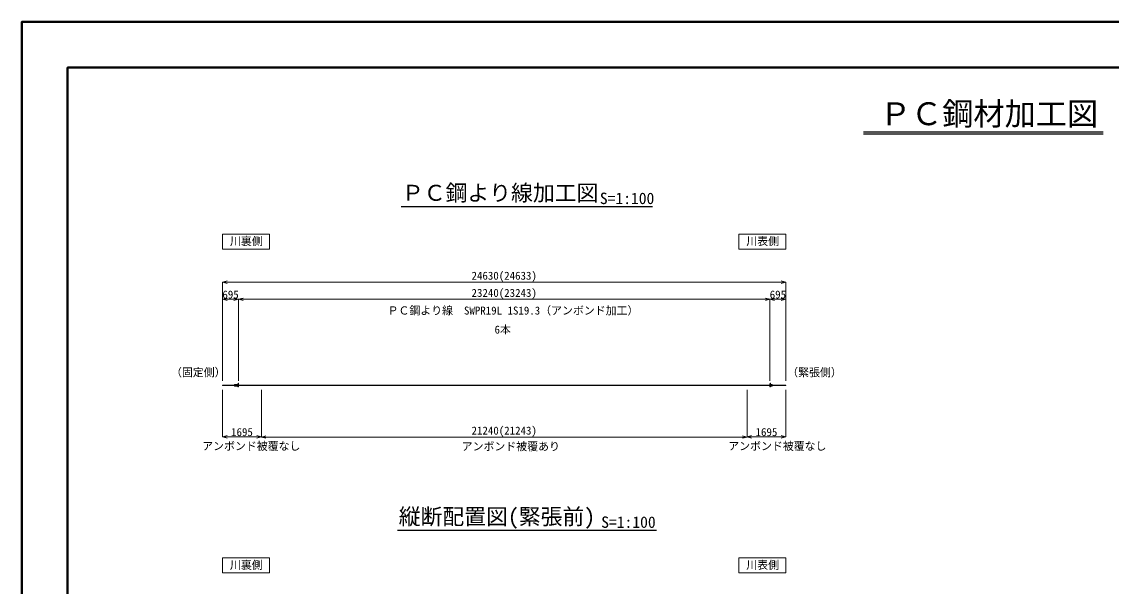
# Model space of a CAD drawing. Header units: millimetres. Extents: x 0 to 84100, y 0 to 59400.
# Drawn here: x 0 to 47731, y 34653 to 59400 of the extents above; entities that cross this region are included whole.
import ezdxf
from ezdxf.enums import TextEntityAlignment as Align

# ---------------------------------------------------------------- set-up
doc = ezdxf.new("R2010")
doc.units = ezdxf.units.MM
doc.header["$LTSCALE"] = 100
doc.header["$PDMODE"] = 3
doc.header["$PDSIZE"] = -2
doc.linetypes.add('HIDDEN2', pattern=[4.7625, 3.175, -1.5875])
doc.layers.get('0').update_dxf_attribs({"lineweight": 9})
doc.layers.add('0タイトル', color=7, linetype='Continuous')
for name, color, linetype, lineweight in [('0寸法', 7, 'Continuous', 5), ('0文字', 41, 'Continuous', 5), ('3PC定着具', 150, 'Continuous', 13), ('3PC鋼材', 60, 'Continuous', 25), ('D-TTL', 2, 'Continuous', 50)]:
    doc.layers.add(name, color=color, linetype=linetype, lineweight=lineweight)
doc.layers.add('D-WORK作業ﾚｲﾔ', color=9, linetype='Continuous', lineweight=5, plot=False)
doc.styles.add('寸法文字', font='MS Gothic.ttf')
doc.styles.add('文字', font='MS Gothic.ttf')
doc.dimstyles.new('1／100', dxfattribs={"dimscale": 100, "dimtxt": 3.5, "dimasz": 2, "dimexe": 0, "dimexo": 2, "dimgap": 0.3, "dimtad": 1, "dimdec": 0, "dimzin": 1, "dimdsep": 46, "dimtxsty": '寸法文字', "dimblk": 'OPEN30', "dimcen": 2.5, "dimclrd": 256, "dimclre": 256, "dimclrt": 256, "dimadec": 0, "dimazin": 0, "dimtfac": 1, "dimtdec": 0, "dimtmove": 0, "dimatfit": 3, "dimldrblk": 'OPEN30', "dimfxl": 1, "dimlwd": -1, "dimlwe": -1, "dimarcsym": 0})

# ---------------------------------------------------------------- blocks, each defined once
blk = doc.blocks.new('_Open30')
at = {"color": 0, "linetype": 'ByBlock', "lineweight": -2}
for p, q in [((-1, 0.27), (0, 0)), ((0, 0), (-1, -0.27)), ((0, 0), (-1, 0))]:
    blk.add_line(p, q, dxfattribs=at)
blk = doc.blocks.new('*D11')
at = {"layer": '0寸法', "transparency": 16777216}
for p, q in [((8782, 43726), (8782, 47276)), ((8982, 47276), (9277, 47276)), ((9477, 43726), (9477, 47276))]:
    blk.add_line(p, q, dxfattribs=at)
at = {"layer": 'Defpoints', "color": 0, "transparency": 16777216}
for p in [(9477, 47276), (8782, 43526), (9477, 43526)]:
    blk.add_point(p, dxfattribs=at)
at = {"layer": '0寸法', "transparency": 16777216, "xscale": 200, "yscale": 200, "zscale": 200, "rotation": 180}
blk.add_blockref('_Open30', (8782, 47276), dxfattribs=at)
at = {"layer": '0寸法', "transparency": 16777216, "xscale": 200, "yscale": 200, "zscale": 200}
blk.add_blockref('_Open30', (9477, 47276), dxfattribs=at)
at = {"layer": '0寸法', "transparency": 16777216, "insert": (9129, 47481), "char_height": 350, "attachment_point": 5, "style": '寸法文字'}
blk.add_mtext('695', dxfattribs=at)
blk = doc.blocks.new('*D12')
at = {"layer": '0寸法', "transparency": 16777216}
for p, q in [((32720, 43716), (32720, 47276)), ((32920, 47276), (33215, 47276)), ((33415, 43716), (33415, 47276))]:
    blk.add_line(p, q, dxfattribs=at)
at = {"layer": 'Defpoints', "color": 0, "transparency": 16777216}
for p in [(33415, 47276), (32720, 43516), (33415, 43516)]:
    blk.add_point(p, dxfattribs=at)
at = {"layer": '0寸法', "transparency": 16777216, "xscale": 200, "yscale": 200, "zscale": 200, "rotation": 180}
blk.add_blockref('_Open30', (32720, 47276), dxfattribs=at)
at = {"layer": '0寸法', "transparency": 16777216, "xscale": 200, "yscale": 200, "zscale": 200}
blk.add_blockref('_Open30', (33415, 47276), dxfattribs=at)
at = {"layer": '0寸法', "transparency": 16777216, "insert": (33067, 47481), "char_height": 350, "attachment_point": 5, "style": '寸法文字'}
blk.add_mtext('695', dxfattribs=at)
blk = doc.blocks.new('*D10')
at = {"layer": '0寸法', "transparency": 16777216}
for p, q in [((9477, 43716), (9477, 47276)), ((9677, 47276), (32520, 47276)), ((32720, 43716), (32720, 47276))]:
    blk.add_line(p, q, dxfattribs=at)
at = {"layer": 'Defpoints', "color": 0, "transparency": 16777216}
for p in [(32720, 47276), (9477, 43516), (32720, 43516)]:
    blk.add_point(p, dxfattribs=at)
at = {"layer": '0寸法', "transparency": 16777216, "xscale": 200, "yscale": 200, "zscale": 200, "rotation": 180}
blk.add_blockref('_Open30', (9477, 47276), dxfattribs=at)
at = {"layer": '0寸法', "transparency": 16777216, "xscale": 200, "yscale": 200, "zscale": 200}
blk.add_blockref('_Open30', (32720, 47276), dxfattribs=at)
at = {"layer": '0寸法', "transparency": 16777216, "insert": (21098, 47510), "char_height": 350, "attachment_point": 5, "style": '寸法文字'}
blk.add_mtext('23240(23243)', dxfattribs=at)
blk = doc.blocks.new('*D6')
at = {"layer": '0寸法', "transparency": 16777216}
for p, q in [((8782, 43716), (8782, 48026)), ((33215, 48026), (8982, 48026)), ((33415, 43726), (33415, 48026))]:
    blk.add_line(p, q, dxfattribs=at)
at = {"layer": 'Defpoints', "color": 0, "transparency": 16777216}
for p in [(8782, 48026), (8782, 43516), (33415, 43526)]:
    blk.add_point(p, dxfattribs=at)
at = {"layer": '0寸法', "transparency": 16777216, "xscale": 200, "yscale": 200, "zscale": 200, "rotation": 180}
blk.add_blockref('_Open30', (8782, 48026), dxfattribs=at)
at = {"layer": '0寸法', "transparency": 16777216, "xscale": 200, "yscale": 200, "zscale": 200}
blk.add_blockref('_Open30', (33415, 48026), dxfattribs=at)
at = {"layer": '0寸法', "transparency": 16777216, "insert": (21098, 48260), "char_height": 350, "attachment_point": 5, "style": '寸法文字'}
blk.add_mtext('24630(24633)', dxfattribs=at)
blk = doc.blocks.new('*D7')
at = {"layer": '0寸法', "transparency": 16777216}
for p, q in [((8782, 43316), (8782, 41266)), ((10477, 43316), (10477, 41266)), ((8982, 41266), (10277, 41266))]:
    blk.add_line(p, q, dxfattribs=at)
at = {"layer": 'Defpoints', "color": 0, "transparency": 16777216}
for p in [(8782, 43516), (10477, 43516), (10477, 41266)]:
    blk.add_point(p, dxfattribs=at)
at = {"layer": '0寸法', "transparency": 16777216, "xscale": 200, "yscale": 200, "zscale": 200, "rotation": 180}
blk.add_blockref('_Open30', (8782, 41266), dxfattribs=at)
at = {"layer": '0寸法', "transparency": 16777216, "xscale": 200, "yscale": 200, "zscale": 200}
blk.add_blockref('_Open30', (10477, 41266), dxfattribs=at)
at = {"layer": '0寸法', "transparency": 16777216, "insert": (9629, 41471), "char_height": 350, "attachment_point": 5, "style": '寸法文字'}
blk.add_mtext('1695', dxfattribs=at)
blk = doc.blocks.new('*D8')
at = {"layer": '0寸法', "transparency": 16777216}
for p, q in [((31720, 43316), (31720, 41266)), ((33415, 43316), (33415, 41266)), ((33215, 41266), (31920, 41266))]:
    blk.add_line(p, q, dxfattribs=at)
at = {"layer": 'Defpoints', "color": 0, "transparency": 16777216}
for p in [(31720, 43516), (33415, 43516), (31720, 41266)]:
    blk.add_point(p, dxfattribs=at)
at = {"layer": '0寸法', "transparency": 16777216, "xscale": 200, "yscale": 200, "zscale": 200, "rotation": 180}
blk.add_blockref('_Open30', (31720, 41266), dxfattribs=at)
at = {"layer": '0寸法', "transparency": 16777216, "xscale": 200, "yscale": 200, "zscale": 200}
blk.add_blockref('_Open30', (33415, 41266), dxfattribs=at)
at = {"layer": '0寸法', "transparency": 16777216, "insert": (32567, 41471), "char_height": 350, "attachment_point": 5, "style": '寸法文字'}
blk.add_mtext('1695', dxfattribs=at)
blk = doc.blocks.new('*D9')
at = {"layer": '0寸法', "transparency": 16777216}
for p, q in [((10477, 43316), (10477, 41257)), ((31720, 43316), (31720, 41257)), ((10677, 41257), (31520, 41257))]:
    blk.add_line(p, q, dxfattribs=at)
at = {"layer": 'Defpoints', "color": 0, "transparency": 16777216}
for p in [(10477, 43516), (31720, 43516), (31720, 41257)]:
    blk.add_point(p, dxfattribs=at)
at = {"layer": '0寸法', "transparency": 16777216, "xscale": 200, "yscale": 200, "zscale": 200, "rotation": 180}
blk.add_blockref('_Open30', (10477, 41257), dxfattribs=at)
at = {"layer": '0寸法', "transparency": 16777216, "xscale": 200, "yscale": 200, "zscale": 200}
blk.add_blockref('_Open30', (31720, 41257), dxfattribs=at)
at = {"layer": '0寸法', "transparency": 16777216, "insert": (21098, 41491), "char_height": 350, "attachment_point": 5, "style": '寸法文字'}
blk.add_mtext('21240(21243)', dxfattribs=at)

msp = doc.modelspace()

# ---------------------------------------------------------------- linework, layer by layer
at = {"layer": '0タイトル'}
for p, q in [((36805.67, 54600), (47294.33, 54600)), ((36805.67, 54500), (47294.33, 54500)), ((16595.74, 51334.55), (27587.84, 51334.55)), ((16430.2, 37188.27), (27753.37, 37188.27))]:
    msp.add_line(p, q, dxfattribs=at)
at = {"layer": '0文字'}
for points in [[(8781.79, 50117.97), (10830.96, 50117.97), (10830.96, 49471.48), (8781.79, 49471.48)], [(31365.62, 50117.97), (33414.79, 50117.97), (33414.79, 49471.48), (31365.62, 49471.48)], [(8781.79, 35971.7), (10830.96, 35971.7), (10830.96, 35325.21), (8781.79, 35325.21)], [(31365.62, 35971.7), (33414.79, 35971.7), (33414.79, 35325.21), (31365.62, 35325.21)]]:
    msp.add_lwpolyline(points, close=True, dxfattribs=at)
at = {"layer": '3PC定着具'}
for p, q in [((9303.79, 43548.97), (9303.79, 43483.97)), ((9451.79, 43548.97), (9303.79, 43548.97)), ((9324.04, 43528.23), (9303.79, 43528.23)), ((9324.04, 43504.72), (9303.79, 43504.72)), ((9303.79, 43483.97), (9451.79, 43483.97)), ((9319.93, 43548.97), (9319.93, 43543.62)), ((9384.34, 43543.62), (9319.93, 43543.62)), ((9319.93, 43483.97), (9319.93, 43489.33)), ((9384.34, 43489.33), (9319.93, 43489.33)), ((9324.04, 43532.91), (9324.04, 43500.03)), ((9324.04, 43532.91), (9332.26, 43532.91)), ((9324.04, 43500.03), (9332.26, 43500.03)), ((9328.44, 43502.58), (9328.44, 43530.98)), ((9328.44, 43530.98), (9337.41, 43503.02)), ((9332.26, 43543.62), (9332.26, 43489.33)), ((9337.41, 43503.02), (9339.17, 43529.66)), ((9339.17, 43529.66), (9345.5, 43504.93)), ((9345.5, 43504.93), (9349.76, 43529.81)), ((9349.76, 43529.81), (9355.06, 43507.29)), ((9355.06, 43507.29), (9359.18, 43525.98)), ((9359.18, 43525.98), (9363.74, 43507.44)), ((9363.74, 43507.44), (9366.24, 43526.13)), ((9366.24, 43526.13), (9369.67, 43508.32)), ((9369.67, 43508.32), (9372.17, 43527.01)), ((9372.17, 43527.01), (9375.61, 43509.2)), ((9375.61, 43509.2), (9375.61, 43524.51)), ((9377.79, 43483.97), (9377.79, 43548.97)), ((9446.01, 43530.04), (9377.79, 43540.74)), ((9377.79, 43528.23), (9451.79, 43528.23)), ((9377.79, 43504.72), (9451.79, 43504.72)), ((9446.01, 43502.91), (9377.79, 43492.2)), ((9384.34, 43539.71), (9384.34, 43543.62)), ((9384.34, 43493.23), (9384.34, 43489.33)), ((9451.79, 43530.04), (9446.01, 43530.04)), ((9446.01, 43502.91), (9446.01, 43530.04)), ((9451.79, 43502.91), (9446.01, 43502.91)), ((9451.79, 43576.47), (9476.79, 43576.47)), ((9451.79, 43576.47), (9451.79, 43456.47)), ((9451.79, 43456.47), (9476.79, 43456.47)), ((9456.34, 43576.47), (9456.34, 43606.31)), ((9472.24, 43606.31), (9456.34, 43606.31)), ((9472.24, 43576.47), (9472.24, 43606.31)), ((9476.79, 43576.47), (9476.79, 43456.47)), ((32744.79, 43576.47), (32719.79, 43576.47)), ((32719.79, 43576.47), (32719.79, 43456.47)), ((32744.79, 43456.47), (32719.79, 43456.47)), ((32724.34, 43576.47), (32724.34, 43606.31)), ((32724.34, 43606.31), (32740.24, 43606.31)), ((32740.24, 43576.47), (32740.24, 43606.31)), ((32744.79, 43576.47), (32744.79, 43456.47)), ((32814.79, 43548.97), (32744.79, 43548.97)), ((32744.79, 43545.36), (32760.46, 43532.31)), ((32744.79, 43529.81), (32814.79, 43540.97)), ((32814.79, 43491.97), (32744.79, 43503.14)), ((32744.79, 43495.72), (32758.89, 43483.97)), ((32744.79, 43483.97), (32814.79, 43483.97)), ((32754.93, 43501.52), (32775.99, 43483.97)), ((32757.56, 43548.97), (32774.81, 43534.6)), ((32774.66, 43548.97), (32789.69, 43536.97)), ((32776, 43498.16), (32793.35, 43483.97)), ((32791.77, 43548.97), (32804.66, 43539.36)), ((32795.76, 43495.01), (32810.45, 43483.97)), ((32808.87, 43548.97), (32814.79, 43545.56)), ((32814.79, 43483.97), (32814.79, 43548.97))]:
    msp.add_line(p, q, dxfattribs=at)
at = {"layer": '3PC定着具', "linetype": 'HIDDEN2'}
for p, q in [((9451.79, 43527.97), (9464.29, 43527.97)), ((9451.79, 43504.97), (9464.29, 43504.97)), ((9456.34, 43527.97), (9456.34, 43576.47)), ((9464.29, 43527.97), (9476.79, 43540.47)), ((9464.29, 43504.97), (9476.79, 43492.47)), ((9472.24, 43536.43), (9472.24, 43576.47)), ((32732.29, 43527.97), (32719.79, 43540.47)), ((32732.29, 43504.97), (32719.79, 43492.47)), ((32724.34, 43536.43), (32724.34, 43576.47)), ((32744.79, 43527.97), (32732.29, 43527.97)), ((32744.79, 43504.97), (32732.29, 43504.97)), ((32740.24, 43527.97), (32740.24, 43576.47))]:
    msp.add_line(p, q, dxfattribs=at)
at = {"layer": '3PC定着具'}
for centre in [(9384.13, 43537.11), (9384.13, 43495.83)]:
    msp.add_circle(centre, 2.47, dxfattribs=at)
at = {"layer": '3PC鋼材', "lineweight": 9}
msp.add_lwpolyline([(8781.79, 43506.82), (33414.79, 43506.82), (33414.79, 43526.12), (8781.79, 43526.12)], close=True, dxfattribs=at)
at = {"layer": 'D-TTL'}
for points in [[(0, 0), (84100, 0), (84100, 59400), (0, 59400)], [(2000, 2000), (82100, 2000), (82100, 57400), (2000, 57400)]]:
    msp.add_lwpolyline(points, close=True, dxfattribs=at)
at = {"layer": 'D-WORK作業ﾚｲﾔ'}
msp.add_line((33414.79, 43516.47), (8781.79, 43516.47), dxfattribs=at)

# ---------------------------------------------------------------- texts
at = {"layer": '0タイトル', "style": '寸法文字'}
for s, height, p in [('ＰＣ鋼材加工図', 1000, (37526.18, 54883.34)), ('S=1:100', 500, (25281.66, 51436.45)), ('S=1:100', 500, (25341.17, 37287.14))]:
    msp.add_text(s, height=height, dxfattribs=at).set_placement(p)
for s, p in [('ＰＣ鋼より線加工図', (20920.31, 51368.52)), ('縦断配置図(緊張前)', (20779.21, 37222.25))]:
    msp.add_text(s, height=700, dxfattribs=at).set_placement(p, align=Align.BOTTOM_CENTER)
at = {"layer": '0文字', "style": '寸法文字'}
for s, p in [('川裏側', (9103.13, 49637.01)), ('川表側', (31686.96, 49637.01)), ('（固定側）', (6522.97, 43907.36)), ('（緊張側）', (33474.27, 43907.36)), ('川裏側', (9103.13, 35490.74)), ('川表側', (31686.96, 35490.74))]:
    msp.add_text(s, height=350, dxfattribs=at).set_placement(p)
at = {"layer": '0文字'}
for s, style, p in [('ＰＣ鋼より線\u3000SWPR19L 1S19.3（アンボンド加工）', '寸法文字', (21481.75, 46608.28)), ('6本', '文字', (21032.51, 45776.97))]:
    msp.add_text(s, height=350, dxfattribs=dict(at, style=style)).set_placement(p, align=Align.CENTER)
at = {"layer": '0文字', "char_height": 350, "attachment_point": 7, "style": '寸法文字'}
for s, insert in [('アンボンド被覆なし', (7889.01, 40645.42)), ('アンボンド被覆あり', (19237.51, 40630.47)), ('アンボンド被覆なし', (30896.18, 40645.42))]:
    msp.add_mtext(s, dxfattribs=dict(at, insert=insert))

# ---------------------------------------------------------------- dimensions: what is measured, and where the dimension line sits
at = {"layer": '0寸法'}
for base, p1, p2, text, picture, middle in [((8781.79, 48026.12), (33414.79, 43526.12), (8781.79, 43516.47), '24630(<>)', '*D6', (21098.29, 48260.44)), ((32719.79, 47276.12), (9476.79, 43516.47), (32719.79, 43516.47), '23240(<>)', '*D10', (21098.29, 47510.44)), ((31719.79, 41256.82), (10476.79, 43516.47), (31719.79, 43516.47), '21240(<>)', '*D9', (21098.29, 41491.14))]:
    dim = msp.add_linear_dim(base=base, p1=p1, p2=p2, text=text, dimstyle='1／100', override={"dimfxl": 0.5}, dxfattribs=at)
    dim.commit()
    dim.dimension.update_dxf_attribs({"geometry": picture, "text_midpoint": middle})
for base, p1, p2, picture, middle in [((9476.79, 47276.12), (8781.79, 43526.12), (9476.79, 43526.12), '*D11', (9129.29, 47481.12)), ((33414.79, 47276.12), (32719.79, 43516.47), (33414.79, 43516.47), '*D12', (33067.29, 47481.12)), ((10476.79, 41266.47), (8781.79, 43516.47), (10476.79, 43516.47), '*D7', (9629.29, 41471.47)), ((31719.79, 41266.47), (33414.79, 43516.47), (31719.79, 43516.47), '*D8', (32567.29, 41471.47))]:
    dim = msp.add_linear_dim(base=base, p1=p1, p2=p2, dimstyle='1／100', override={"dimfxl": 0.5}, dxfattribs=at)
    dim.commit()
    dim.dimension.update_dxf_attribs({"geometry": picture, "text_midpoint": middle})

doc.saveas('drawing.dxf')
